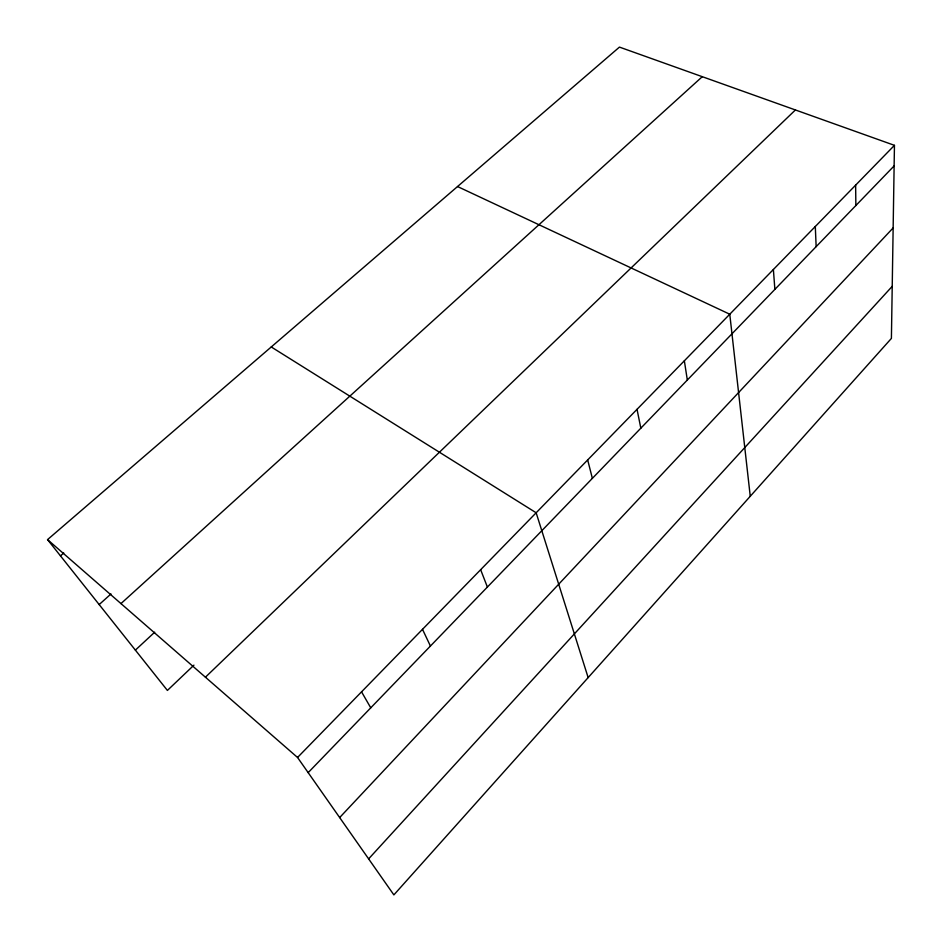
<?xml version="1.0" encoding="UTF-8"?>
<svg xmlns="http://www.w3.org/2000/svg" width="942" height="942" viewBox="0 0 942 942"><rect width="100%" height="100%" fill="white"/><g stroke="black" fill="none" stroke-linecap="round" stroke-linejoin="round"><path stroke-width="1.41" d="M894.453 145.339L891.403 338.402L393.874 894.9L297.542 757.474L47.547 539.613L619.447 47.1L894.453 145.339L297.542 757.474M368.628 858.88L892.227 286.333M339.662 817.562L893.146 227.917M308.164 772.64L894.123 165.91M205.427 677.204L795.413 109.955M193.922 665.158L167.405 690.427L47.547 539.613M135.377 650.121L154.7 632.188M120.965 603.598L702.273 76.691M99.169 604.576L110.979 593.955M60.465 555.874L63.762 553.001M457.529 186.54L729.767 314.216L750.256 496.281M271.249 346.962L536.151 512.778L588.149 677.592M361.54 691.84L370.759 707.831M422.499 629.327L430.423 646.047M480.644 569.698L487.391 587.066M587.678 459.943L592.365 478.371M637.028 409.323L640.831 428.186M684.351 360.786L687.33 380.05M773.382 269.494L774.877 289.382M815.301 226.504L816.149 246.651M855.63 185.138L855.866 205.521"/></g></svg>
